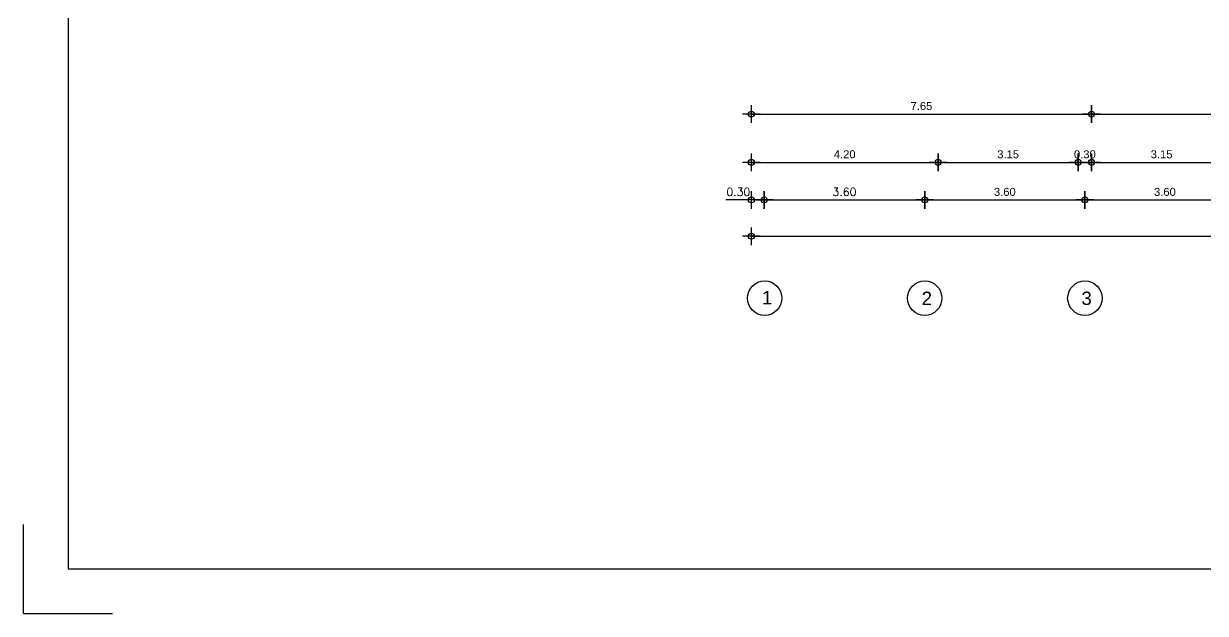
# Model space of a CAD drawing. Header units: metres. Extents: x -11 to 85, y -301 to 135.
# Drawn here: x -1.99 to 24.58, y 75.65 to 88.92 of the extents above; entities that cross this region are included whole.
import ezdxf

# ---------------------------------------------------------------- set-up
doc = ezdxf.new("R2010")
doc.units = ezdxf.units.M
doc.header["$LTSCALE"] = 0.036
doc.header["$PDMODE"] = 2
for name, color, linetype in [('arxitek doma', 252, 'Continuous'), ('BORDER', 5, 'Continuous'), ('DIMBLK', 252, 'Continuous'), ('LAYER-ON', 4, 'Continuous'), ('MARKS', 2, 'Continuous')]:
    doc.layers.add(name, color=color, linetype=linetype)
doc.styles.add('COMU-N', font='arial.ttf')
doc.styles.get("Standard").update_dxf_attribs({"font": 'arial.ttf'})
doc.dimstyles.new('CADWDOT', dxfattribs={"dimscale": 0.1, "dimtxt": 1.8, "dimasz": 0.08, "dimexe": 2, "dimexo": 0, "dimgap": 0.09, "dimtad": 0, "dimrnd": 0.001, "dimzin": 0, "dimdsep": 46, "dimtxsty": 'Standard', "dimblk1": 'ARTDIM', "dimblk2": 'ARTDIM', "dimsah": 1, "dimcen": 0.09, "dimdle": 0.05, "dimse1": 1, "dimse2": 1, "dimadec": 0, "dimazin": 0, "dimtfac": 1, "dimtmove": 0, "dimatfit": 3, "dimldrblk": 'ARTDIM', "dimfxl": 2, "dimtvp": 0.9999, "dimtolj": 1, "dimtzin": 0, "dimarcsym": 0})

# ---------------------------------------------------------------- blocks, each defined once
blk = doc.blocks.new('art103')
at = {"layer": 'BORDER'}
for p, q in [((0.25, 14.6), (0.25, 0.25)), ((0.25, 0.25), (20.75, 0.25))]:
    blk.add_line(p, q, dxfattribs=at)
at = {"layer": 'MARKS'}
for q in [(0, 0.5), (0.5, 0)]:
    blk.add_line((0, 0), q, dxfattribs=at)
blk = doc.blocks.new('ARTDIM')
at = {"layer": 'DIMBLK'}
for p, q in [((-24.9975, 0), (24.9975, 0)), ((0, -24.9975), (0, 24.9975))]:
    blk.add_line(p, q, dxfattribs=at)
blk.add_circle((0, 0), 8.25, dxfattribs=at)
blk = doc.blocks.new('*D1698')
at = {"layer": 'arxitek doma', "color": 0, "lineweight": -2}
blk.add_line((14.382, 84.132), (47.366, 84.132), dxfattribs=at)
at = {"layer": 'Defpoints', "color": 0, "transparency": 16777216}
for p in [(14.374, 88.4), (47.374, 88.4), (47.374, 84.132)]:
    blk.add_point(p, dxfattribs=at)
at = {"layer": 'arxitek doma', "color": 0, "lineweight": -2, "xscale": 0.008, "yscale": 0.008, "zscale": 0.008, "rotation": 180}
blk.add_blockref('ARTDIM', (14.374, 84.132), dxfattribs=at)
at = {"layer": 'arxitek doma', "color": 0, "lineweight": -2, "xscale": 0.008, "yscale": 0.008, "zscale": 0.008}
blk.add_blockref('ARTDIM', (47.374, 84.132), dxfattribs=at)
at = {"layer": 'arxitek doma', "color": 0, "insert": (30.874, 84.312), "char_height": 0.18, "attachment_point": 5}
blk.add_mtext('\\A1;33.00', dxfattribs=at)
blk = doc.blocks.new('*D1699')
at = {"layer": 'arxitek doma', "color": 0, "lineweight": -2}
for p, q in [((14.374, 84.95), (13.799, 84.95)), ((14.657, 84.95), (14.382, 84.95))]:
    blk.add_line(p, q, dxfattribs=at)
at = {"layer": 'Defpoints', "color": 0, "transparency": 16777216}
for p in [(14.374, 88.572), (14.665, 88.572), (14.374, 84.95)]:
    blk.add_point(p, dxfattribs=at)
at = {"layer": 'arxitek doma', "color": 0, "lineweight": -2, "xscale": 0.008, "yscale": 0.008, "zscale": 0.008, "rotation": 180}
blk.add_blockref('ARTDIM', (14.374, 84.95), dxfattribs=at)
at = {"layer": 'arxitek doma', "color": 0, "lineweight": -2, "xscale": 0.008, "yscale": 0.008, "zscale": 0.008}
blk.add_blockref('ARTDIM', (14.665, 84.95), dxfattribs=at)
at = {"layer": 'arxitek doma', "color": 0, "insert": (14.082, 85.13), "char_height": 0.18, "attachment_point": 5}
blk.add_mtext('\\A1;{\\Fcomplex.shx;0.30}', dxfattribs=at)
blk = doc.blocks.new('*D1700')
at = {"layer": 'arxitek doma', "color": 0, "lineweight": -2}
blk.add_line((14.673, 84.95), (18.266, 84.95), dxfattribs=at)
at = {"layer": 'Defpoints', "color": 0, "transparency": 16777216}
for p in [(14.665, 88.572), (18.274, 84.95), (18.274, 81.46)]:
    blk.add_point(p, dxfattribs=at)
at = {"layer": 'arxitek doma', "color": 0, "lineweight": -2, "xscale": 0.008, "yscale": 0.008, "zscale": 0.008, "rotation": 180}
blk.add_blockref('ARTDIM', (14.665, 84.95), dxfattribs=at)
at = {"layer": 'arxitek doma', "color": 0, "lineweight": -2, "xscale": 0.008, "yscale": 0.008, "zscale": 0.008}
blk.add_blockref('ARTDIM', (18.274, 84.95), dxfattribs=at)
at = {"layer": 'arxitek doma', "color": 0, "insert": (16.469, 85.13), "char_height": 0.18, "attachment_point": 5}
blk.add_mtext('\\A1;{\\Fcomplex.shx;3.60}', dxfattribs=at)
blk = doc.blocks.new('*D1701')
at = {"layer": 'arxitek doma', "color": 0, "lineweight": -2}
blk.add_line((18.282, 84.95), (21.866, 84.95), dxfattribs=at)
at = {"layer": 'Defpoints', "color": 0, "transparency": 16777216}
for p in [(21.874, 84.95), (18.274, 81.46), (21.874, 81.46)]:
    blk.add_point(p, dxfattribs=at)
at = {"layer": 'arxitek doma', "color": 0, "lineweight": -2, "xscale": 0.008, "yscale": 0.008, "zscale": 0.008, "rotation": 180}
blk.add_blockref('ARTDIM', (18.274, 84.95), dxfattribs=at)
at = {"layer": 'arxitek doma', "color": 0, "lineweight": -2, "xscale": 0.008, "yscale": 0.008, "zscale": 0.008}
blk.add_blockref('ARTDIM', (21.874, 84.95), dxfattribs=at)
at = {"layer": 'arxitek doma', "color": 0, "insert": (20.074, 85.13), "char_height": 0.18, "attachment_point": 5}
blk.add_mtext('\\A1;3.60', dxfattribs=at)
blk = doc.blocks.new('*D1702')
at = {"layer": 'arxitek doma', "color": 0, "lineweight": -2}
blk.add_line((21.882, 84.95), (25.466, 84.95), dxfattribs=at)
at = {"layer": 'Defpoints', "color": 0, "transparency": 16777216}
for p in [(25.474, 84.95), (21.874, 81.46), (25.474, 81.46)]:
    blk.add_point(p, dxfattribs=at)
at = {"layer": 'arxitek doma', "color": 0, "lineweight": -2, "xscale": 0.008, "yscale": 0.008, "zscale": 0.008, "rotation": 180}
blk.add_blockref('ARTDIM', (21.874, 84.95), dxfattribs=at)
at = {"layer": 'arxitek doma', "color": 0, "lineweight": -2, "xscale": 0.008, "yscale": 0.008, "zscale": 0.008}
blk.add_blockref('ARTDIM', (25.474, 84.95), dxfattribs=at)
at = {"layer": 'arxitek doma', "color": 0, "insert": (23.674, 85.13), "char_height": 0.18, "attachment_point": 5}
blk.add_mtext('\\A1;3.60', dxfattribs=at)
blk = doc.blocks.new('*D1710')
at = {"layer": 'arxitek doma', "color": 0, "lineweight": -2}
blk.add_line((14.382, 85.796), (18.566, 85.796), dxfattribs=at)
at = {"layer": 'Defpoints', "color": 0, "transparency": 16777216}
for p in [(14.374, 88.572), (18.574, 88.572), (18.574, 85.796)]:
    blk.add_point(p, dxfattribs=at)
at = {"layer": 'arxitek doma', "color": 0, "lineweight": -2, "xscale": 0.008, "yscale": 0.008, "zscale": 0.008, "rotation": 180}
blk.add_blockref('ARTDIM', (14.374, 85.796), dxfattribs=at)
at = {"layer": 'arxitek doma', "color": 0, "lineweight": -2, "xscale": 0.008, "yscale": 0.008, "zscale": 0.008}
blk.add_blockref('ARTDIM', (18.574, 85.796), dxfattribs=at)
at = {"layer": 'arxitek doma', "color": 0, "insert": (16.474, 85.976), "char_height": 0.18, "attachment_point": 5}
blk.add_mtext('\\A1;4.20', dxfattribs=at)
blk = doc.blocks.new('*D1711')
at = {"layer": 'arxitek doma', "color": 0, "lineweight": -2}
blk.add_line((18.582, 85.796), (21.716, 85.796), dxfattribs=at)
at = {"layer": 'Defpoints', "color": 0, "transparency": 16777216}
for p in [(18.574, 88.572), (21.724, 88.572), (21.724, 85.796)]:
    blk.add_point(p, dxfattribs=at)
at = {"layer": 'arxitek doma', "color": 0, "lineweight": -2, "xscale": 0.008, "yscale": 0.008, "zscale": 0.008, "rotation": 180}
blk.add_blockref('ARTDIM', (18.574, 85.796), dxfattribs=at)
at = {"layer": 'arxitek doma', "color": 0, "lineweight": -2, "xscale": 0.008, "yscale": 0.008, "zscale": 0.008}
blk.add_blockref('ARTDIM', (21.724, 85.796), dxfattribs=at)
at = {"layer": 'arxitek doma', "color": 0, "insert": (20.149, 85.976), "char_height": 0.18, "attachment_point": 5}
blk.add_mtext('\\A1;3.15', dxfattribs=at)
blk = doc.blocks.new('*D1712')
at = {"layer": 'arxitek doma', "color": 0, "lineweight": -2}
blk.add_line((21.732, 85.796), (22.016, 85.796), dxfattribs=at)
at = {"layer": 'Defpoints', "color": 0, "transparency": 16777216}
for p in [(21.724, 88.572), (22.024, 88.572), (22.024, 85.796)]:
    blk.add_point(p, dxfattribs=at)
at = {"layer": 'arxitek doma', "color": 0, "lineweight": -2, "xscale": 0.008, "yscale": 0.008, "zscale": 0.008, "rotation": 180}
blk.add_blockref('ARTDIM', (21.724, 85.796), dxfattribs=at)
at = {"layer": 'arxitek doma', "color": 0, "lineweight": -2, "xscale": 0.008, "yscale": 0.008, "zscale": 0.008}
blk.add_blockref('ARTDIM', (22.024, 85.796), dxfattribs=at)
at = {"layer": 'arxitek doma', "color": 0, "insert": (21.874, 85.976), "char_height": 0.18, "attachment_point": 5}
blk.add_mtext('\\A1;0.30', dxfattribs=at)
blk = doc.blocks.new('*D1713')
at = {"layer": 'arxitek doma', "color": 0, "lineweight": -2}
blk.add_line((22.032, 85.796), (25.166, 85.796), dxfattribs=at)
at = {"layer": 'Defpoints', "color": 0, "transparency": 16777216}
for p in [(22.024, 88.572), (25.174, 88.572), (25.174, 85.796)]:
    blk.add_point(p, dxfattribs=at)
at = {"layer": 'arxitek doma', "color": 0, "lineweight": -2, "xscale": 0.008, "yscale": 0.008, "zscale": 0.008, "rotation": 180}
blk.add_blockref('ARTDIM', (22.024, 85.796), dxfattribs=at)
at = {"layer": 'arxitek doma', "color": 0, "lineweight": -2, "xscale": 0.008, "yscale": 0.008, "zscale": 0.008}
blk.add_blockref('ARTDIM', (25.174, 85.796), dxfattribs=at)
at = {"layer": 'arxitek doma', "color": 0, "insert": (23.599, 85.976), "char_height": 0.18, "attachment_point": 5}
blk.add_mtext('\\A1;3.15', dxfattribs=at)
blk = doc.blocks.new('*D1753')
at = {"layer": 'arxitek doma', "color": 0, "lineweight": -2}
blk.add_line((14.382, 86.882), (22.016, 86.882), dxfattribs=at)
at = {"layer": 'Defpoints', "color": 0, "transparency": 16777216}
for p in [(14.374, 90.238), (22.024, 90.238), (22.024, 86.882)]:
    blk.add_point(p, dxfattribs=at)
at = {"layer": 'arxitek doma', "color": 0, "lineweight": -2, "xscale": 0.008, "yscale": 0.008, "zscale": 0.008, "rotation": 180}
blk.add_blockref('ARTDIM', (14.374, 86.882), dxfattribs=at)
at = {"layer": 'arxitek doma', "color": 0, "lineweight": -2, "xscale": 0.008, "yscale": 0.008, "zscale": 0.008}
blk.add_blockref('ARTDIM', (22.024, 86.882), dxfattribs=at)
at = {"layer": 'arxitek doma', "color": 0, "insert": (18.199, 87.062), "char_height": 0.18, "attachment_point": 5}
blk.add_mtext('\\A1;7.65', dxfattribs=at)
blk = doc.blocks.new('*D1754')
at = {"layer": 'arxitek doma', "color": 0, "lineweight": -2}
blk.add_line((22.032, 86.882), (39.716, 86.882), dxfattribs=at)
at = {"layer": 'Defpoints', "color": 0, "transparency": 16777216}
for p in [(22.024, 88.138), (39.724, 88.138), (39.724, 86.882)]:
    blk.add_point(p, dxfattribs=at)
at = {"layer": 'arxitek doma', "color": 0, "lineweight": -2, "xscale": 0.008, "yscale": 0.008, "zscale": 0.008, "rotation": 180}
blk.add_blockref('ARTDIM', (22.024, 86.882), dxfattribs=at)
at = {"layer": 'arxitek doma', "color": 0, "lineweight": -2, "xscale": 0.008, "yscale": 0.008, "zscale": 0.008}
blk.add_blockref('ARTDIM', (39.724, 86.882), dxfattribs=at)
at = {"layer": 'arxitek doma', "color": 0, "insert": (30.874, 87.062), "char_height": 0.18, "attachment_point": 5}
blk.add_mtext('\\A1;17.70', dxfattribs=at)

msp = doc.modelspace()

# ---------------------------------------------------------------- linework, layer by layer
at = {"layer": 'arxitek doma'}
for centre in [(14.674, 82.739, 3), (18.274, 82.739, 3), (21.874, 82.739, 3)]:
    msp.add_circle(centre, 0.387, dxfattribs=at)

# ---------------------------------------------------------------- block references
at = {"layer": 'LAYER-ON', "xscale": 4, "yscale": 4, "zscale": 4}
msp.add_blockref('art103', (-1.988, 75.645, 3), dxfattribs=at)

# ---------------------------------------------------------------- texts
at = {"layer": 'arxitek doma', "style": 'COMU-N'}
for s, p in [('1', (14.612, 82.601, 3)), ('2', (18.205, 82.586, 3)), ('3', (21.797, 82.586, 3))]:
    msp.add_text(s, height=0.3, dxfattribs=at).set_placement(p)

# ---------------------------------------------------------------- dimensions: what is measured, and where the dimension line sits
at = {"layer": 'arxitek doma'}
for base, p1, p2, picture, middle in [((22.024, 86.882, 3), (14.374, 90.238, 3), (22.024, 90.238, 3), '*D1753', (18.199, 87.062, 3)), ((18.574, 85.796, 3), (14.374, 88.572, 3), (18.574, 88.572, 3), '*D1710', (16.474, 85.976, 3)), ((21.724, 85.796, 3), (18.574, 88.572, 3), (21.724, 88.572, 3), '*D1711', (20.149, 85.976, 3)), ((25.174, 85.796, 3), (22.024, 88.572, 3), (25.174, 88.572, 3), '*D1713', (23.599, 85.976, 3)), ((47.374, 84.132, 3), (14.374, 88.4, 3), (47.374, 88.4, 3), '*D1698', (30.874, 84.312, 3)), ((39.724, 86.882, 3), (22.024, 88.138, 3), (39.724, 88.138, 3), '*D1754', (30.874, 87.062, 3)), ((21.874, 84.95, 3), (18.274, 81.46, 3), (21.874, 81.46, 3), '*D1701', (20.074, 85.13, 3)), ((25.474, 84.95, 3), (21.874, 81.46, 3), (25.474, 81.46, 3), '*D1702', (23.674, 85.13, 3))]:
    dim = msp.add_linear_dim(base=base, p1=p1, p2=p2, dimstyle='CADWDOT', dxfattribs=at)
    dim.commit()
    dim.dimension.update_dxf_attribs({"geometry": picture, "text_midpoint": middle})
for base, p2, text, picture, middle in [((14.374, 84.95, 3), (14.374, 88.572, 3), '{\\Fcomplex.shx;0.30}', '*D1699', (14.082, 85.13, 3)), ((18.274, 84.95, 3), (18.274, 81.46, 3), '{\\Fcomplex.shx;3.60}', '*D1700', (16.469, 85.13, 3))]:
    dim = msp.add_linear_dim(base=base, p1=(14.665, 88.572, 3), p2=p2, text=text, dimstyle='CADWDOT', dxfattribs=at)
    dim.commit()
    dim.dimension.update_dxf_attribs({"geometry": picture, "text_midpoint": middle})
dim = msp.add_linear_dim(base=(22.024, 85.796, 3), p1=(21.724, 88.572, 3), p2=(22.024, 88.572, 3), dimstyle='CADWDOT', dxfattribs=at)
dim.commit()
dim.dimension.update_dxf_attribs({"geometry": '*D1712', "text_midpoint": (21.874, 85.796, 3), "dimtype": 160})

doc.saveas('drawing.dxf')
